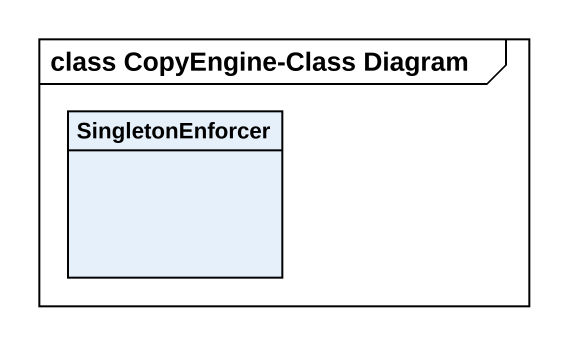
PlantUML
@startuml
mainframe class CopyEngine-Class Diagram
hide circle
hide empty members
class SingletonEnforcer
@enduml
